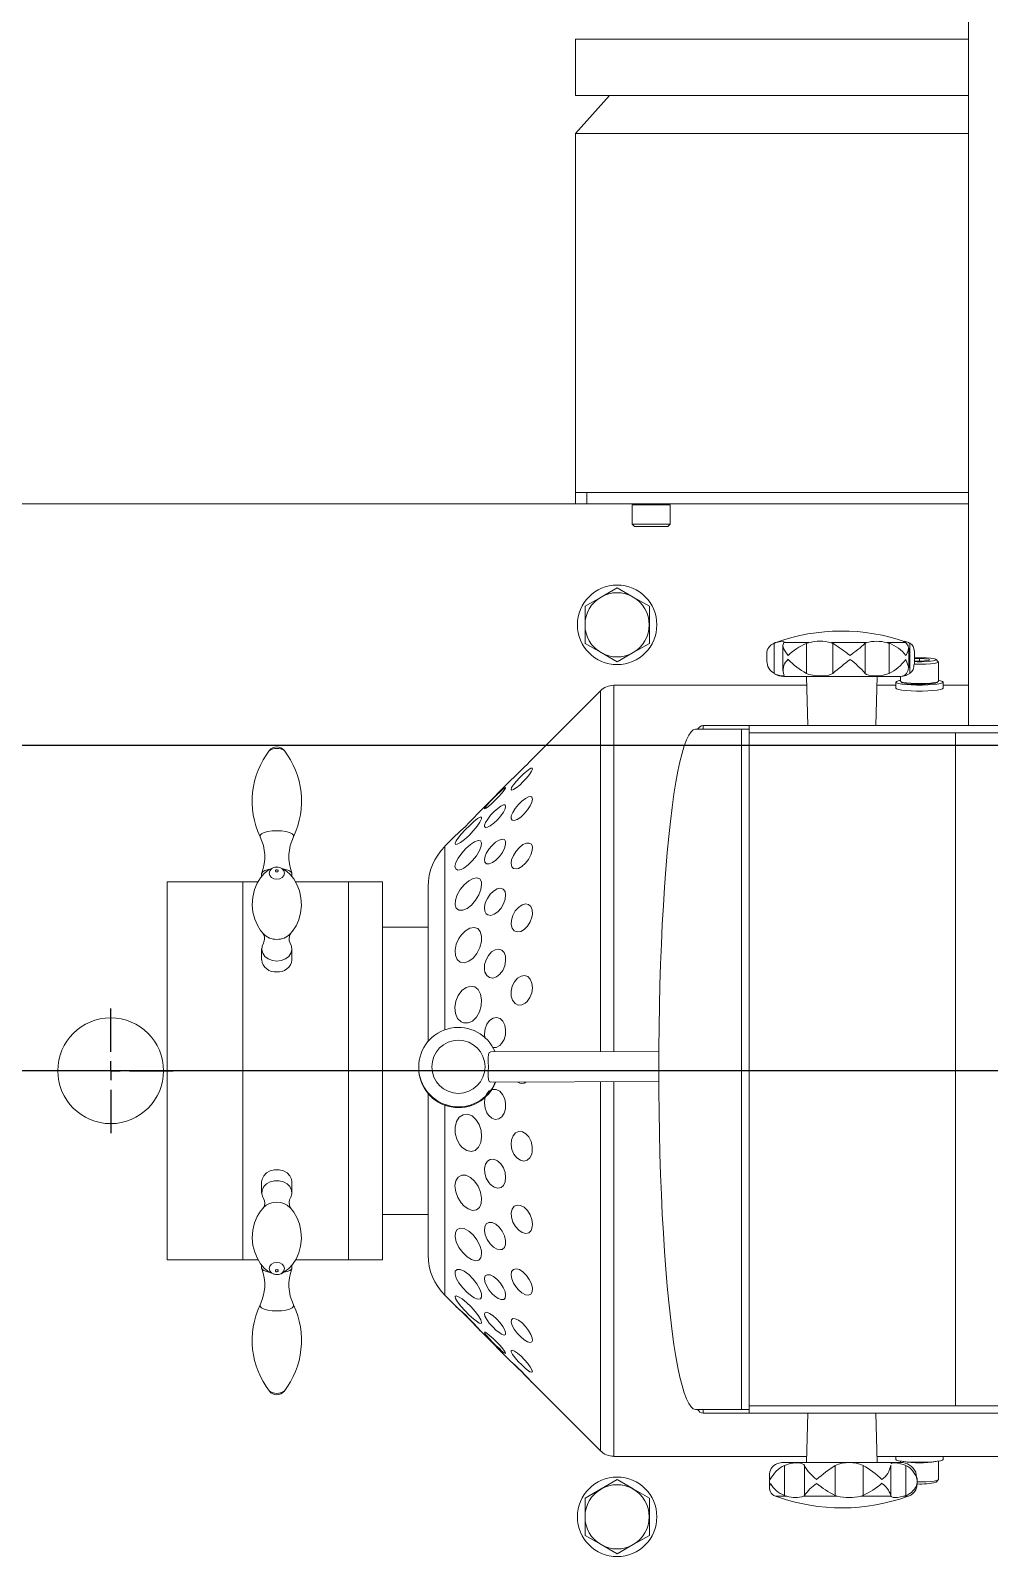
# Model space of a CAD drawing. Header units: millimetres. Extents: x -283029 to -254660, y -24907 to 10674.
# Drawn here: x -278969.02 to -278960.33, y -18300.32 to -18286.49 of the extents above; entities that cross this region are included whole.
import ezdxf

# ---------------------------------------------------------------- set-up
doc = ezdxf.new("R2010")
doc.units = ezdxf.units.MM
doc.header["$LTSCALE"] = 100

# ---------------------------------------------------------------- blocks, each defined once
blk = doc.blocks.new('SW_CENTERMARKSYMBOL_14')
at = {"color": 0, "linetype": 'Continuous'}
for p, q in [((0, 0.5), (0, 1.65)), ((-0.5, 0), (-1.65, 0)), ((0, 0), (-0.25, 0)), ((0, 0), (0, 0.25)), ((0, 0), (0, -0.25)), ((0, 0), (0.25, 0)), ((0.5, 0), (1.65, 0)), ((0, -0.5), (0, -1.65))]:
    blk.add_line(p, q, dxfattribs=at)
blk = doc.blocks.new('SW_CENTERMARKSYMBOL_16')
at = {"color": 0, "linetype": 'Continuous'}
blk.add_line((0, 0.5), (0, 69.461), dxfattribs=at)

msp = doc.modelspace()

# ---------------------------------------------------------------- linework, layer by layer
at = {"color": 1, "linetype": 'Continuous', "lineweight": 0}
for p, q in [((-278960.521, -18292.786), (-278960.521, -18265.388)), ((-278964.082, -18286.566), (-278964.082, -18287.079)), ((-278964.082, -18286.566), (-278960.521, -18286.566)), ((-278964.082, -18287.422), (-278963.774, -18287.079)), ((-278964.082, -18287.079), (-278960.521, -18287.079)), ((-278964.082, -18290.675), (-278964.082, -18287.422)), ((-278964.082, -18287.422), (-278960.521, -18287.422)), ((-278964.082, -18290.675), (-278960.521, -18290.675)), ((-278964.082, -18290.778), (-278964.082, -18290.675)), ((-278960.521, -18290.675), (-278963.98, -18290.675)), ((-278963.98, -18290.675), (-278963.98, -18290.778)), ((-278969.528, -18290.778), (-278964.082, -18290.778)), ((-278963.98, -18290.778), (-278964.082, -18290.778)), ((-278960.521, -18290.778), (-278963.98, -18290.778)), ((-278963.569, -18290.787), (-278963.569, -18290.963)), ((-278963.226, -18290.787), (-278963.569, -18290.787)), ((-278963.226, -18290.963), (-278963.226, -18290.787)), ((-278963.569, -18290.963), (-278963.548, -18290.984)), ((-278963.569, -18290.963), (-278963.226, -18290.963)), ((-278963.247, -18290.984), (-278963.548, -18290.984)), ((-278963.247, -18290.984), (-278963.226, -18290.963)), ((-278963.706, -18291.538), (-278963.851, -18291.622)), ((-278963.56, -18291.622), (-278963.706, -18291.538)), ((-278963.851, -18291.622), (-278963.997, -18291.706)), ((-278963.997, -18291.874), (-278963.997, -18291.706)), ((-278963.414, -18291.706), (-278963.56, -18291.622)), ((-278963.414, -18291.706), (-278963.414, -18291.874)), ((-278963.997, -18292.042), (-278963.997, -18291.874)), ((-278963.414, -18291.874), (-278963.414, -18292.042)), ((-278963.997, -18292.042), (-278963.851, -18292.126)), ((-278963.851, -18292.126), (-278963.706, -18292.21)), ((-278963.56, -18292.126), (-278963.706, -18292.21)), ((-278963.414, -18292.042), (-278963.56, -18292.126)), ((-278962.351, -18292.137), (-278962.351, -18292.203)), ((-278962.283, -18292.042), (-278962.266, -18292.035)), ((-278962.283, -18292.314), (-278962.283, -18292.042)), ((-278962.273, -18292.035), (-278962.266, -18292.035)), ((-278962.205, -18292.062), (-278962.205, -18292.288)), ((-278962.195, -18292.035), (-278962.2, -18292.042)), ((-278962.195, -18292.035), (-278961.97, -18292.035)), ((-278961.991, -18292.042), (-278961.97, -18292.035)), ((-278961.991, -18292.314), (-278961.991, -18292.042)), ((-278961.765, -18292.035), (-278961.751, -18292.042)), ((-278961.765, -18292.035), (-278961.448, -18292.035)), ((-278961.751, -18292.042), (-278961.751, -18292.314)), ((-278961.458, -18292.042), (-278961.448, -18292.035)), ((-278961.458, -18292.314), (-278961.458, -18292.042)), ((-278961.263, -18292.035), (-278961.241, -18292.042)), ((-278961.263, -18292.035), (-278961.092, -18292.035)), ((-278961.241, -18292.042), (-278961.241, -18292.314)), ((-278961.083, -18292.042), (-278961.092, -18292.035)), ((-278961.067, -18292.035), (-278961.054, -18292.042)), ((-278961.064, -18292.263), (-278961.064, -18292.084)), ((-278961.054, -18292.042), (-278961.054, -18292.314)), ((-278961.013, -18292.232), (-278961.013, -18292.11)), ((-278961.013, -18292.181), (-278960.966, -18292.178)), ((-278961.013, -18292.199), (-278960.966, -18292.202)), ((-278960.88, -18292.184), (-278960.966, -18292.178)), ((-278960.966, -18292.202), (-278960.966, -18292.178)), ((-278960.88, -18292.196), (-278960.966, -18292.202)), ((-278960.88, -18292.196), (-278960.88, -18292.184)), ((-278960.796, -18292.208), (-278960.816, -18292.188)), ((-278960.794, -18292.385), (-278960.794, -18292.21)), ((-278961.988, -18292.422), (-278963.737, -18292.422)), ((-278963.737, -18292.422), (-278963.737, -18295.74)), ((-278961.612, -18292.341), (-278962.198, -18292.341)), ((-278961.99, -18292.341), (-278961.978, -18292.786)), ((-278961.612, -18292.341), (-278961.14, -18292.341)), ((-278961.361, -18292.786), (-278961.349, -18292.341)), ((-278961.18, -18292.422), (-278961.351, -18292.422)), ((-278961.18, -18292.394), (-278961.18, -18292.448)), ((-278961.137, -18292.341), (-278961.137, -18292.385)), ((-278960.752, -18292.448), (-278960.752, -18292.394)), ((-278960.521, -18292.422), (-278960.752, -18292.422)), ((-278963.858, -18292.472), (-278964.476, -18293.09)), ((-278963.858, -18295.741), (-278963.858, -18292.472)), ((-278962.995, -18292.82), (-278962.58, -18292.82)), ((-278962.511, -18292.786), (-278962.927, -18292.786)), ((-278962.927, -18292.786), (-278962.927, -18292.82)), ((-278962.511, -18292.82), (-278962.58, -18292.82)), ((-278962.58, -18292.82), (-278962.58, -18298.985)), ((-278962.511, -18292.854), (-278962.511, -18292.786)), ((-278960.521, -18292.786), (-278962.511, -18292.786)), ((-278962.511, -18292.82), (-278962.511, -18298.985)), ((-278960.007, -18292.786), (-278960.521, -18292.786)), ((-278962.511, -18298.951), (-278962.511, -18292.854)), ((-278962.511, -18292.854), (-278960.639, -18292.854)), ((-278959.073, -18292.854), (-278962.511, -18292.854)), ((-278960.639, -18292.854), (-278960.639, -18298.951)), ((-278964.665, -18293.279), (-278964.935, -18293.549)), ((-278965.173, -18293.787), (-278965.267, -18293.881)), ((-278965.267, -18293.881), (-278965.267, -18295.544)), ((-278967.098, -18294.203), (-278967.783, -18294.203)), ((-278967.783, -18297.628), (-278967.783, -18294.203)), ((-278966.959, -18294.203), (-278967.098, -18294.203)), ((-278967.098, -18297.628), (-278967.098, -18294.203)), ((-278966.927, -18294.127), (-278966.927, -18294.155)), ((-278966.653, -18294.155), (-278966.653, -18294.127)), ((-278966.139, -18294.203), (-278966.62, -18294.203)), ((-278965.831, -18294.203), (-278966.139, -18294.203)), ((-278966.139, -18297.628), (-278966.139, -18294.203)), ((-278965.831, -18297.628), (-278965.831, -18294.203)), ((-278965.418, -18295.649), (-278965.418, -18294.245)), ((-278965.418, -18294.614), (-278965.831, -18294.614)), ((-278966.927, -18294.81), (-278966.927, -18294.909)), ((-278966.653, -18294.909), (-278966.653, -18294.81)), ((-278963.328, -18295.739), (-278964.853, -18295.744)), ((-278965.504, -18295.882), (-278965.504, -18295.889)), ((-278964.853, -18296.018), (-278963.328, -18296.013)), ((-278963.858, -18299.358), (-278963.858, -18296.015)), ((-278963.737, -18296.014), (-278963.737, -18299.409)), ((-278965.418, -18297.586), (-278965.418, -18296.122)), ((-278965.267, -18296.226), (-278965.267, -18297.949)), ((-278966.927, -18296.922), (-278966.927, -18297.021)), ((-278966.653, -18297.021), (-278966.653, -18296.922)), ((-278965.831, -18297.217), (-278965.418, -18297.217)), ((-278967.783, -18297.628), (-278967.098, -18297.628)), ((-278967.098, -18297.628), (-278966.959, -18297.628)), ((-278966.927, -18297.676), (-278966.927, -18297.704)), ((-278966.653, -18297.704), (-278966.653, -18297.676)), ((-278966.62, -18297.628), (-278966.139, -18297.628)), ((-278966.139, -18297.628), (-278965.831, -18297.628)), ((-278965.267, -18297.949), (-278965.174, -18298.043)), ((-278964.935, -18298.281), (-278964.666, -18298.551)), ((-278964.476, -18298.741), (-278963.858, -18299.358)), ((-278962.58, -18298.985), (-278962.995, -18298.985)), ((-278962.927, -18298.985), (-278962.927, -18299.019)), ((-278962.927, -18299.019), (-278962.511, -18299.019)), ((-278962.511, -18298.985), (-278962.58, -18298.985)), ((-278960.639, -18298.951), (-278962.511, -18298.951)), ((-278962.511, -18299.019), (-278962.511, -18298.951)), ((-278959.073, -18298.951), (-278962.511, -18298.951)), ((-278959.073, -18299.019), (-278962.511, -18299.019)), ((-278961.978, -18299.019), (-278961.99, -18299.464)), ((-278961.349, -18299.464), (-278961.361, -18299.019)), ((-278963.858, -18299.358), (-278963.858, -18299.358)), ((-278963.737, -18299.409), (-278961.988, -18299.409)), ((-278963.737, -18299.409), (-278963.737, -18299.409)), ((-278962.198, -18299.464), (-278961.14, -18299.464)), ((-278961.35, -18299.409), (-278960.144, -18299.409)), ((-278961.18, -18299.409), (-278961.18, -18299.437)), ((-278961.137, -18299.453), (-278961.137, -18299.464)), ((-278960.953, -18299.409), (-278960.979, -18299.409)), ((-278960.794, -18299.621), (-278960.794, -18299.453)), ((-278960.752, -18299.437), (-278960.752, -18299.409)), ((-278962.326, -18299.572), (-278962.326, -18299.695)), ((-278962.188, -18299.763), (-278962.188, -18299.491)), ((-278962.009, -18299.491), (-278962.009, -18299.763)), ((-278961.731, -18299.763), (-278961.731, -18299.491)), ((-278961.477, -18299.491), (-278961.477, -18299.763)), ((-278961.227, -18299.491), (-278961.226, -18299.49)), ((-278961.226, -18299.764), (-278961.226, -18299.491)), ((-278961.09, -18299.491), (-278961.09, -18299.763)), ((-278961, -18299.554), (-278960.989, -18299.618)), ((-278960.988, -18299.668), (-278960.988, -18299.603)), ((-278963.851, -18299.704), (-278963.997, -18299.789)), ((-278963.706, -18299.62), (-278963.851, -18299.704)), ((-278963.56, -18299.704), (-278963.706, -18299.62)), ((-278963.414, -18299.789), (-278963.56, -18299.704)), ((-278960.816, -18299.643), (-278960.796, -18299.623)), ((-278963.997, -18299.957), (-278963.997, -18299.789)), ((-278963.414, -18299.789), (-278963.414, -18299.957)), ((-278962.285, -18299.763), (-278962.272, -18299.77)), ((-278962.272, -18299.77), (-278962.252, -18299.777)), ((-278962.167, -18299.77), (-278962.272, -18299.77)), ((-278962.167, -18299.77), (-278962.188, -18299.763)), ((-278962.009, -18299.763), (-278962.014, -18299.77)), ((-278961.713, -18299.77), (-278962.014, -18299.77)), ((-278961.713, -18299.77), (-278961.731, -18299.763)), ((-278961.477, -18299.763), (-278961.497, -18299.77)), ((-278961.226, -18299.77), (-278961.497, -18299.77)), ((-278961.226, -18299.765), (-278961.227, -18299.763)), ((-278961.226, -18299.77), (-278961.226, -18299.769)), ((-278961.09, -18299.763), (-278961.11, -18299.77)), ((-278961.066, -18299.77), (-278961.11, -18299.77)), ((-278963.997, -18300.125), (-278963.997, -18299.957)), ((-278963.414, -18299.957), (-278963.414, -18300.125)), ((-278963.997, -18300.125), (-278963.851, -18300.209)), ((-278963.414, -18300.125), (-278963.56, -18300.209)), ((-278963.851, -18300.209), (-278963.706, -18300.293)), ((-278963.56, -18300.209), (-278963.706, -18300.293))]:
    msp.add_line(p, q, dxfattribs=at)
at = {"color": 3}
msp.add_line((-278948.83, -18292.969), (-279159.821, -18292.969), dxfattribs=at)
at = {"color": 1, "linetype": 'Continuous', "lineweight": 0}
for points in [[(-278962.266, -18292.035), (-278962.222, -18292.024), (-278962.197, -18292.023)], [(-278962.2, -18292.042), (-278962.205, -18292.062), (-278962.199, -18292.09), (-278962.181, -18292.12), (-278962.156, -18292.151)], [(-278962.194, -18292.029), (-278962.193, -18292.032), (-278962.195, -18292.035)], [(-278961.092, -18292.035), (-278961.108, -18292.024), (-278961.107, -18292.024)], [(-278961.102, -18292.023), (-278961.076, -18292.032), (-278961.067, -18292.035)], [(-278961.091, -18292.151), (-278961.073, -18292.12), (-278961.065, -18292.09), (-278961.068, -18292.063), (-278961.083, -18292.042)], [(-278961.091, -18292.187), (-278961.065, -18292.255), (-278961.068, -18292.286), (-278961.083, -18292.314)], [(-278961.013, -18292.207), (-278960.987, -18292.208), (-278960.944, -18292.208), (-278960.903, -18292.207), (-278960.867, -18292.204), (-278960.839, -18292.2), (-278960.821, -18292.195), (-278960.815, -18292.19), (-278960.821, -18292.185), (-278960.839, -18292.18), (-278960.867, -18292.176), (-278960.903, -18292.173), (-278960.944, -18292.172), (-278960.987, -18292.172), (-278961.013, -18292.172)], [(-278960.796, -18292.208), (-278960.796, -18292.213), (-278960.809, -18292.219), (-278960.833, -18292.223), (-278960.867, -18292.227), (-278960.908, -18292.23), (-278960.954, -18292.231), (-278961.001, -18292.231), (-278961.013, -18292.23)], [(-278962.2, -18292.314), (-278962.192, -18292.331), (-278962.197, -18292.336), (-278962.221, -18292.335), (-278962.266, -18292.323), (-278962.283, -18292.314)], [(-278961.751, -18292.314), (-278961.788, -18292.331), (-278961.834, -18292.336), (-278961.898, -18292.335), (-278961.969, -18292.323), (-278961.991, -18292.314)], [(-278961.241, -18292.314), (-278961.295, -18292.331), (-278961.347, -18292.336), (-278961.403, -18292.335), (-278961.447, -18292.323), (-278961.458, -18292.314)], [(-278961.18, -18292.394), (-278961.174, -18292.4), (-278961.155, -18292.406), (-278961.126, -18292.411), (-278961.087, -18292.415), (-278961.042, -18292.418), (-278960.992, -18292.42), (-278960.94, -18292.42), (-278960.89, -18292.418), (-278960.844, -18292.415), (-278960.806, -18292.411), (-278960.776, -18292.406), (-278960.758, -18292.4), (-278960.752, -18292.394), (-278960.758, -18292.388), (-278960.776, -18292.382), (-278960.794, -18292.378)], [(-278961.137, -18292.385), (-278961.131, -18292.391), (-278961.112, -18292.396), (-278961.083, -18292.401), (-278961.045, -18292.404), (-278961.001, -18292.406), (-278960.954, -18292.406), (-278960.908, -18292.405), (-278960.867, -18292.402), (-278960.833, -18292.398), (-278960.809, -18292.394), (-278960.796, -18292.388), (-278960.794, -18292.385)], [(-278960.803, -18292.395), (-278960.805, -18292.396), (-278960.817, -18292.402), (-278960.84, -18292.406), (-278960.872, -18292.41), (-278960.911, -18292.412), (-278960.955, -18292.414), (-278960.999, -18292.413), (-278961.041, -18292.411), (-278961.077, -18292.408), (-278961.105, -18292.404), (-278961.122, -18292.399), (-278961.128, -18292.395)], [(-278961.107, -18292.336), (-278961.108, -18292.335), (-278961.092, -18292.323), (-278961.083, -18292.314)], [(-278961.054, -18292.314), (-278961.084, -18292.331), (-278961.103, -18292.336)], [(-278961.18, -18292.448), (-278961.174, -18292.454), (-278961.155, -18292.46), (-278961.126, -18292.465), (-278961.087, -18292.47), (-278961.042, -18292.473), (-278960.992, -18292.474), (-278960.94, -18292.474), (-278960.89, -18292.473), (-278960.844, -18292.47), (-278960.806, -18292.465), (-278960.776, -18292.46), (-278960.758, -18292.454), (-278960.752, -18292.448)], [(-278962.995, -18298.985), (-278963.016, -18298.979), (-278963.036, -18298.961), (-278963.057, -18298.93), (-278963.078, -18298.888), (-278963.098, -18298.834), (-278963.117, -18298.768), (-278963.137, -18298.691), (-278963.155, -18298.604), (-278963.173, -18298.505), (-278963.191, -18298.396), (-278963.207, -18298.277), (-278963.223, -18298.149), (-278963.238, -18298.013), (-278963.252, -18297.867), (-278963.265, -18297.714), (-278963.276, -18297.554), (-278963.287, -18297.387), (-278963.297, -18297.215), (-278963.305, -18297.037), (-278963.312, -18296.855), (-278963.318, -18296.669), (-278963.322, -18296.48), (-278963.326, -18296.289), (-278963.328, -18296.096), (-278963.328, -18295.903), (-278963.328, -18295.709), (-278963.326, -18295.516), (-278963.322, -18295.325), (-278963.318, -18295.136), (-278963.312, -18294.95), (-278963.305, -18294.768), (-278963.297, -18294.59), (-278963.287, -18294.418), (-278963.276, -18294.251), (-278963.265, -18294.091), (-278963.252, -18293.938), (-278963.238, -18293.793), (-278963.223, -18293.656), (-278963.207, -18293.528), (-278963.191, -18293.409), (-278963.173, -18293.3), (-278963.155, -18293.201), (-278963.137, -18293.114), (-278963.117, -18293.037), (-278963.098, -18292.971), (-278963.078, -18292.917), (-278963.057, -18292.875), (-278963.036, -18292.845), (-278963.016, -18292.826), (-278962.995, -18292.82)], [(-278964.538, -18293.211), (-278964.51, -18293.188), (-278964.489, -18293.174), (-278964.476, -18293.172), (-278964.474, -18293.181), (-278964.482, -18293.201), (-278964.5, -18293.229), (-278964.526, -18293.262), (-278964.557, -18293.295), (-278964.589, -18293.326), (-278964.62, -18293.351), (-278964.645, -18293.366), (-278964.661, -18293.371), (-278964.667, -18293.365), (-278964.662, -18293.349), (-278964.646, -18293.324), (-278964.621, -18293.294), (-278964.591, -18293.261), (-278964.558, -18293.228), (-278964.538, -18293.211)], [(-278964.77, -18293.391), (-278964.744, -18293.367), (-278964.725, -18293.352), (-278964.716, -18293.347), (-278964.718, -18293.354), (-278964.729, -18293.372), (-278964.75, -18293.398), (-278964.778, -18293.43), (-278964.81, -18293.463), (-278964.842, -18293.493), (-278964.871, -18293.519), (-278964.894, -18293.535), (-278964.907, -18293.542), (-278964.909, -18293.539), (-278964.9, -18293.525), (-278964.88, -18293.502), (-278964.853, -18293.473), (-278964.822, -18293.441), (-278964.789, -18293.409), (-278964.77, -18293.391)], [(-278964.909, -18293.69), (-278964.899, -18293.666), (-278964.879, -18293.635), (-278964.852, -18293.6), (-278964.82, -18293.567), (-278964.788, -18293.538), (-278964.759, -18293.517), (-278964.735, -18293.506), (-278964.72, -18293.506), (-278964.716, -18293.519), (-278964.721, -18293.541), (-278964.737, -18293.572), (-278964.761, -18293.606), (-278964.791, -18293.641), (-278964.823, -18293.672), (-278964.855, -18293.695), (-278964.882, -18293.709), (-278964.9, -18293.711), (-278964.909, -18293.702), (-278964.909, -18293.69)], [(-278964.479, -18293.436), (-278964.473, -18293.454), (-278964.479, -18293.481), (-278964.494, -18293.514), (-278964.517, -18293.551), (-278964.547, -18293.586), (-278964.579, -18293.616), (-278964.611, -18293.637), (-278964.638, -18293.646), (-278964.657, -18293.644), (-278964.667, -18293.63), (-278964.665, -18293.605), (-278964.652, -18293.574), (-278964.629, -18293.539), (-278964.6, -18293.503), (-278964.568, -18293.472), (-278964.536, -18293.448), (-278964.509, -18293.434), (-278964.488, -18293.431), (-278964.479, -18293.436)], [(-278965.12, -18293.772), (-278965.082, -18293.731), (-278965.042, -18293.691), (-278965.003, -18293.656), (-278964.97, -18293.63), (-278964.947, -18293.617), (-278964.935, -18293.618), (-278964.936, -18293.633), (-278964.95, -18293.662), (-278964.975, -18293.699), (-278965.009, -18293.741), (-278965.048, -18293.783), (-278965.089, -18293.82), (-278965.126, -18293.847), (-278965.154, -18293.862), (-278965.172, -18293.864), (-278965.175, -18293.853), (-278965.164, -18293.83), (-278965.141, -18293.797), (-278965.12, -18293.772)], [(-278964.935, -18293.549), (-278964.935, -18293.549), (-278964.947, -18293.562), (-278964.971, -18293.587), (-278965.004, -18293.622), (-278965.043, -18293.662), (-278965.084, -18293.703), (-278965.121, -18293.739), (-278965.152, -18293.767), (-278965.17, -18293.784), (-278965.173, -18293.787)], [(-278966.941, -18293.794), (-278966.941, -18293.794), (-278966.941, -18293.78), (-278966.929, -18293.767), (-278966.905, -18293.756), (-278966.872, -18293.747), (-278966.833, -18293.741), (-278966.79, -18293.74)], [(-278966.79, -18293.74), (-278966.746, -18293.741), (-278966.707, -18293.747), (-278966.674, -18293.756), (-278966.65, -18293.767), (-278966.638, -18293.78), (-278966.638, -18293.794)], [(-278965.119, -18294.09), (-278965.15, -18294.096), (-278965.169, -18294.086), (-278965.176, -18294.063), (-278965.168, -18294.029), (-278965.146, -18293.988), (-278965.114, -18293.943), (-278965.076, -18293.901), (-278965.035, -18293.865), (-278964.997, -18293.839), (-278964.965, -18293.827), (-278964.944, -18293.83), (-278964.934, -18293.848), (-278964.937, -18293.879), (-278964.953, -18293.92), (-278964.98, -18293.966), (-278965.015, -18294.011), (-278965.055, -18294.05), (-278965.095, -18294.079), (-278965.119, -18294.09)], [(-278964.892, -18293.946), (-278964.869, -18293.908), (-278964.839, -18293.873), (-278964.807, -18293.844), (-278964.775, -18293.824), (-278964.748, -18293.815), (-278964.728, -18293.82), (-278964.717, -18293.836), (-278964.717, -18293.864), (-278964.727, -18293.898), (-278964.746, -18293.937), (-278964.773, -18293.974), (-278964.804, -18294.006), (-278964.836, -18294.029), (-278964.866, -18294.04), (-278964.89, -18294.039), (-278964.905, -18294.025), (-278964.909, -18294.001), (-278964.902, -18293.969), (-278964.892, -18293.946)], [(-278964.619, -18294.086), (-278964.644, -18294.082), (-278964.661, -18294.066), (-278964.667, -18294.038), (-278964.662, -18294.003), (-278964.646, -18293.964), (-278964.622, -18293.926), (-278964.592, -18293.892), (-278964.559, -18293.866), (-278964.528, -18293.852), (-278964.502, -18293.851), (-278964.483, -18293.863), (-278964.474, -18293.887), (-278964.476, -18293.92), (-278964.487, -18293.959), (-278964.508, -18293.999), (-278964.536, -18294.035), (-278964.568, -18294.064), (-278964.6, -18294.082), (-278964.619, -18294.086)], [(-278966.799, -18294.069), (-278966.8, -18294.069), (-278966.809, -18294.071), (-278966.833, -18294.079), (-278966.868, -18294.098), (-278966.903, -18294.128), (-278966.937, -18294.167), (-278966.967, -18294.216), (-278966.991, -18294.272), (-278967.007, -18294.341), (-278967.012, -18294.41), (-278967.006, -18294.478), (-278966.99, -18294.541), (-278966.966, -18294.597), (-278966.936, -18294.645), (-278966.911, -18294.675)], [(-278966.799, -18294.069), (-278966.816, -18294.073), (-278966.838, -18294.085), (-278966.853, -18294.103), (-278966.858, -18294.124), (-278966.853, -18294.145), (-278966.838, -18294.163), (-278966.816, -18294.175), (-278966.79, -18294.179)], [(-278966.669, -18294.674), (-278966.646, -18294.649), (-278966.615, -18294.601), (-278966.591, -18294.546), (-278966.574, -18294.485), (-278966.567, -18294.416), (-278966.571, -18294.348), (-278966.585, -18294.284), (-278966.607, -18294.226), (-278966.636, -18294.176), (-278966.669, -18294.135), (-278966.703, -18294.105), (-278966.735, -18294.084), (-278966.762, -18294.073), (-278966.778, -18294.069), (-278966.785, -18294.069), (-278966.79, -18294.069), (-278966.795, -18294.069), (-278966.799, -18294.069)], [(-278966.78, -18294.069), (-278966.79, -18294.069), (-278966.799, -18294.069)], [(-278966.79, -18294.179), (-278966.763, -18294.175), (-278966.741, -18294.163), (-278966.727, -18294.145), (-278966.721, -18294.124), (-278966.727, -18294.103), (-278966.741, -18294.085), (-278966.763, -18294.073), (-278966.78, -18294.069)], [(-278966.927, -18294.127), (-278966.926, -18294.124), (-278966.917, -18294.111), (-278966.897, -18294.1), (-278966.867, -18294.092), (-278966.855, -18294.089)], [(-278966.79, -18294.113), (-278966.785, -18294.113), (-278966.781, -18294.111), (-278966.778, -18294.107), (-278966.777, -18294.104), (-278966.778, -18294.1), (-278966.781, -18294.097), (-278966.785, -18294.095), (-278966.79, -18294.094), (-278966.794, -18294.095), (-278966.798, -18294.097), (-278966.801, -18294.1), (-278966.802, -18294.104), (-278966.801, -18294.107), (-278966.798, -18294.111), (-278966.794, -18294.113), (-278966.79, -18294.113)], [(-278966.724, -18294.089), (-278966.712, -18294.092), (-278966.682, -18294.1), (-278966.662, -18294.111), (-278966.653, -18294.124), (-278966.653, -18294.127)], [(-278964.934, -18294.226), (-278964.94, -18294.271), (-278964.959, -18294.321), (-278964.988, -18294.37), (-278965.025, -18294.413), (-278965.065, -18294.444), (-278965.105, -18294.46), (-278965.139, -18294.46), (-278965.163, -18294.443), (-278965.175, -18294.411), (-278965.172, -18294.37), (-278965.156, -18294.322), (-278965.127, -18294.273), (-278965.091, -18294.229), (-278965.05, -18294.194), (-278965.011, -18294.173), (-278964.976, -18294.167), (-278964.951, -18294.177), (-278964.936, -18294.203), (-278964.934, -18294.226)], [(-278964.892, -18294.493), (-278964.906, -18294.468), (-278964.909, -18294.434), (-278964.901, -18294.394), (-278964.882, -18294.353), (-278964.856, -18294.316), (-278964.825, -18294.286), (-278964.792, -18294.267), (-278964.762, -18294.261), (-278964.738, -18294.268), (-278964.722, -18294.289), (-278964.716, -18294.32), (-278964.72, -18294.359), (-278964.735, -18294.401), (-278964.758, -18294.441), (-278964.787, -18294.474), (-278964.819, -18294.497), (-278964.851, -18294.507), (-278964.878, -18294.503), (-278964.892, -18294.493)], [(-278964.479, -18294.523), (-278964.494, -18294.566), (-278964.518, -18294.604), (-278964.548, -18294.635), (-278964.58, -18294.653), (-278964.612, -18294.657), (-278964.639, -18294.647), (-278964.658, -18294.624), (-278964.667, -18294.59), (-278964.664, -18294.549), (-278964.651, -18294.507), (-278964.629, -18294.467), (-278964.599, -18294.434), (-278964.567, -18294.411), (-278964.535, -18294.402), (-278964.508, -18294.407), (-278964.487, -18294.426), (-278964.475, -18294.457), (-278964.474, -18294.496), (-278964.479, -18294.523)], [(-278965.119, -18294.687), (-278965.081, -18294.648), (-278965.04, -18294.624), (-278965.002, -18294.617), (-278964.969, -18294.627), (-278964.946, -18294.654), (-278964.935, -18294.695), (-278964.936, -18294.745), (-278964.95, -18294.799), (-278964.976, -18294.851), (-278965.01, -18294.894), (-278965.05, -18294.923), (-278965.09, -18294.936), (-278965.127, -18294.93), (-278965.155, -18294.907), (-278965.172, -18294.869), (-278965.175, -18294.821), (-278965.164, -18294.768), (-278965.14, -18294.716), (-278965.119, -18294.687)], [(-278966.911, -18294.759), (-278966.923, -18294.785), (-278966.926, -18294.818), (-278966.917, -18294.85), (-278966.897, -18294.879), (-278966.867, -18294.901), (-278966.83, -18294.916), (-278966.79, -18294.921)], [(-278966.911, -18294.675), (-278966.912, -18294.675), (-278966.908, -18294.683), (-278966.902, -18294.7), (-278966.901, -18294.726), (-278966.906, -18294.748), (-278966.911, -18294.759), (-278966.911, -18294.759)], [(-278966.79, -18294.921), (-278966.749, -18294.916), (-278966.712, -18294.901), (-278966.682, -18294.879), (-278966.662, -18294.85), (-278966.653, -18294.818), (-278966.656, -18294.785), (-278966.668, -18294.758)], [(-278964.909, -18294.996), (-278964.907, -18294.953), (-278964.894, -18294.909), (-278964.872, -18294.869), (-278964.844, -18294.838), (-278964.811, -18294.818), (-278964.779, -18294.812), (-278964.751, -18294.821), (-278964.73, -18294.843), (-278964.718, -18294.877), (-278964.716, -18294.919), (-278964.725, -18294.963), (-278964.743, -18295.005), (-278964.769, -18295.04), (-278964.8, -18295.065), (-278964.832, -18295.075), (-278964.863, -18295.07), (-278964.888, -18295.051), (-278964.904, -18295.02), (-278964.909, -18294.996)], [(-278964.538, -18295.303), (-278964.57, -18295.318), (-278964.602, -18295.319), (-278964.631, -18295.304), (-278964.653, -18295.276), (-278964.665, -18295.238), (-278964.666, -18295.194), (-278964.656, -18295.149), (-278964.636, -18295.108), (-278964.609, -18295.076), (-278964.577, -18295.057), (-278964.545, -18295.052), (-278964.516, -18295.061), (-278964.493, -18295.085), (-278964.478, -18295.12), (-278964.474, -18295.163), (-278964.48, -18295.208), (-278964.496, -18295.251), (-278964.52, -18295.286), (-278964.538, -18295.303)], [(-278965.12, -18295.47), (-278965.151, -18295.44), (-278965.17, -18295.395), (-278965.176, -18295.341), (-278965.167, -18295.285), (-278965.145, -18295.232), (-278965.113, -18295.189), (-278965.074, -18295.16), (-278965.033, -18295.148), (-278964.995, -18295.155), (-278964.964, -18295.18), (-278964.943, -18295.22), (-278964.934, -18295.271), (-278964.938, -18295.327), (-278964.954, -18295.382), (-278964.981, -18295.43), (-278965.017, -18295.464), (-278965.057, -18295.482), (-278965.097, -18295.481), (-278965.12, -18295.47)], [(-278964.905, -18295.621), (-278964.909, -18295.58), (-278964.903, -18295.534), (-278964.886, -18295.493), (-278964.861, -18295.46), (-278964.83, -18295.439), (-278964.798, -18295.433), (-278964.767, -18295.442), (-278964.742, -18295.466), (-278964.724, -18295.501), (-278964.716, -18295.544), (-278964.719, -18295.589), (-278964.731, -18295.633), (-278964.753, -18295.669), (-278964.77, -18295.687), (-278964.77, -18295.687)], [(-278964.77, -18295.687), (-278964.801, -18295.703), (-278964.83, -18295.704)], [(-278964.853, -18296.017), (-278964.865, -18296.013), (-278964.873, -18295.995), (-278964.875, -18295.966), (-278964.874, -18295.924), (-278964.873, -18295.88), (-278964.874, -18295.837), (-278964.875, -18295.799), (-278964.873, -18295.768), (-278964.865, -18295.748), (-278964.853, -18295.745)], [(-278964.886, -18296.297), (-278964.903, -18296.255), (-278964.909, -18296.21), (-278964.904, -18296.165), (-278964.889, -18296.126), (-278964.864, -18296.098), (-278964.834, -18296.084), (-278964.801, -18296.084), (-278964.77, -18296.1), (-278964.744, -18296.129), (-278964.725, -18296.168), (-278964.716, -18296.213), (-278964.718, -18296.259), (-278964.729, -18296.3), (-278964.75, -18296.331), (-278964.778, -18296.35), (-278964.81, -18296.355), (-278964.842, -18296.343), (-278964.871, -18296.318), (-278964.886, -18296.297)], [(-278965.131, -18296.585), (-278965.158, -18296.536), (-278965.173, -18296.481), (-278965.175, -18296.425), (-278965.162, -18296.375), (-278965.136, -18296.336), (-278965.101, -18296.313), (-278965.061, -18296.309), (-278965.021, -18296.324), (-278964.985, -18296.357), (-278964.957, -18296.403), (-278964.939, -18296.457), (-278964.934, -18296.514), (-278964.941, -18296.566), (-278964.961, -18296.608), (-278964.991, -18296.636), (-278965.029, -18296.646), (-278965.069, -18296.637), (-278965.109, -18296.61), (-278965.131, -18296.585)], [(-278964.48, -18296.67), (-278964.496, -18296.704), (-278964.521, -18296.726), (-278964.551, -18296.734), (-278964.583, -18296.726), (-278964.615, -18296.704), (-278964.641, -18296.671), (-278964.659, -18296.629), (-278964.667, -18296.584), (-278964.664, -18296.541), (-278964.649, -18296.504), (-278964.626, -18296.477), (-278964.596, -18296.465), (-278964.564, -18296.467), (-278964.533, -18296.485), (-278964.505, -18296.515), (-278964.485, -18296.555), (-278964.475, -18296.6), (-278964.475, -18296.645), (-278964.48, -18296.67)], [(-278966.653, -18296.922), (-278966.656, -18296.897), (-278966.671, -18296.866), (-278966.696, -18296.841), (-278966.73, -18296.822), (-278966.769, -18296.812), (-278966.81, -18296.812), (-278966.849, -18296.822), (-278966.883, -18296.841), (-278966.908, -18296.866), (-278966.923, -18296.897), (-278966.927, -18296.922)], [(-278964.87, -18296.927), (-278964.893, -18296.888), (-278964.906, -18296.844), (-278964.909, -18296.8), (-278964.9, -18296.762), (-278964.882, -18296.733), (-278964.855, -18296.718), (-278964.824, -18296.716), (-278964.791, -18296.73), (-278964.761, -18296.757), (-278964.737, -18296.794), (-278964.721, -18296.838), (-278964.716, -18296.882), (-278964.72, -18296.922), (-278964.735, -18296.954), (-278964.758, -18296.974), (-278964.788, -18296.979), (-278964.82, -18296.97), (-278964.852, -18296.947), (-278964.87, -18296.927)], [(-278966.668, -18297.072), (-278966.662, -18297.061), (-278966.653, -18297.029), (-278966.656, -18296.996), (-278966.671, -18296.965), (-278966.696, -18296.94), (-278966.73, -18296.921), (-278966.769, -18296.911), (-278966.81, -18296.911), (-278966.849, -18296.921), (-278966.883, -18296.94), (-278966.908, -18296.965), (-278966.923, -18296.996), (-278966.926, -18297.029), (-278966.917, -18297.061), (-278966.911, -18297.072)], [(-278965.119, -18297.112), (-278965.15, -18297.064), (-278965.169, -18297.011), (-278965.176, -18296.959), (-278965.168, -18296.913), (-278965.146, -18296.88), (-278965.114, -18296.862), (-278965.076, -18296.862), (-278965.035, -18296.881), (-278964.997, -18296.915), (-278964.965, -18296.962), (-278964.944, -18297.015), (-278964.934, -18297.069), (-278964.937, -18297.117), (-278964.953, -18297.154), (-278964.98, -18297.176), (-278965.015, -18297.18), (-278965.055, -18297.167), (-278965.095, -18297.138), (-278965.119, -18297.112)], [(-278966.668, -18297.156), (-278966.667, -18297.156), (-278966.671, -18297.149), (-278966.676, -18297.133), (-278966.678, -18297.107), (-278966.674, -18297.084), (-278966.668, -18297.073), (-278966.668, -18297.072)], [(-278966.911, -18297.156), (-278966.937, -18297.187), (-278966.967, -18297.236), (-278966.991, -18297.292), (-278967.007, -18297.36), (-278967.012, -18297.43), (-278967.006, -18297.497), (-278966.99, -18297.56), (-278966.966, -18297.617), (-278966.936, -18297.665), (-278966.903, -18297.703), (-278966.87, -18297.731), (-278966.838, -18297.75), (-278966.811, -18297.759), (-278966.8, -18297.762), (-278966.795, -18297.762)], [(-278966.79, -18297.762), (-278966.785, -18297.762), (-278966.78, -18297.762), (-278966.771, -18297.76), (-278966.75, -18297.754), (-278966.716, -18297.735), (-278966.68, -18297.707), (-278966.646, -18297.669), (-278966.615, -18297.621), (-278966.591, -18297.566), (-278966.574, -18297.505), (-278966.567, -18297.435), (-278966.571, -18297.367), (-278966.585, -18297.303), (-278966.607, -18297.245), (-278966.636, -18297.195), (-278966.668, -18297.155)], [(-278964.475, -18297.33), (-278964.486, -18297.362), (-278964.507, -18297.382), (-278964.534, -18297.388), (-278964.566, -18297.38), (-278964.598, -18297.359), (-278964.628, -18297.326), (-278964.65, -18297.286), (-278964.664, -18297.243), (-278964.667, -18297.202), (-278964.658, -18297.168), (-278964.64, -18297.143), (-278964.613, -18297.132), (-278964.582, -18297.135), (-278964.549, -18297.152), (-278964.519, -18297.182), (-278964.495, -18297.22), (-278964.479, -18297.263), (-278964.473, -18297.306), (-278964.475, -18297.33)], [(-278964.934, -18297.575), (-278964.94, -18297.61), (-278964.959, -18297.632), (-278964.988, -18297.637), (-278965.025, -18297.626), (-278965.065, -18297.6), (-278965.105, -18297.561), (-278965.139, -18297.515), (-278965.163, -18297.466), (-278965.175, -18297.419), (-278965.172, -18297.38), (-278965.156, -18297.352), (-278965.127, -18297.34), (-278965.091, -18297.345), (-278965.05, -18297.367), (-278965.011, -18297.402), (-278964.976, -18297.448), (-278964.951, -18297.498), (-278964.936, -18297.547), (-278964.934, -18297.575)], [(-278964.763, -18297.536), (-278964.793, -18297.531), (-278964.825, -18297.512), (-278964.857, -18297.482), (-278964.883, -18297.444), (-278964.901, -18297.403), (-278964.909, -18297.363), (-278964.906, -18297.328), (-278964.892, -18297.303), (-278964.868, -18297.29), (-278964.839, -18297.291), (-278964.806, -18297.306), (-278964.775, -18297.333), (-278964.748, -18297.369), (-278964.728, -18297.41), (-278964.717, -18297.452), (-278964.717, -18297.488), (-278964.727, -18297.517), (-278964.747, -18297.533), (-278964.763, -18297.536)], [(-278966.78, -18297.762), (-278966.763, -18297.758), (-278966.741, -18297.746), (-278966.727, -18297.728), (-278966.721, -18297.707), (-278966.727, -18297.686), (-278966.741, -18297.668), (-278966.763, -18297.656), (-278966.79, -18297.652), (-278966.816, -18297.656), (-278966.838, -18297.668), (-278966.853, -18297.686), (-278966.858, -18297.707), (-278966.853, -18297.728), (-278966.838, -18297.746), (-278966.816, -18297.758), (-278966.8, -18297.762)], [(-278966.852, -18297.742), (-278966.883, -18297.735), (-278966.908, -18297.725), (-278966.923, -18297.713), (-278966.927, -18297.704)], [(-278966.79, -18297.737), (-278966.785, -18297.736), (-278966.781, -18297.734), (-278966.778, -18297.731), (-278966.777, -18297.727), (-278966.778, -18297.723), (-278966.781, -18297.72), (-278966.785, -18297.718), (-278966.79, -18297.717), (-278966.794, -18297.718), (-278966.798, -18297.72), (-278966.801, -18297.723), (-278966.802, -18297.727), (-278966.801, -18297.731), (-278966.798, -18297.734), (-278966.794, -18297.736), (-278966.79, -18297.737)], [(-278966.8, -18297.762), (-278966.79, -18297.762), (-278966.78, -18297.762)], [(-278966.653, -18297.704), (-278966.656, -18297.713), (-278966.671, -18297.725), (-278966.696, -18297.735), (-278966.724, -18297.741)], [(-278965.024, -18297.957), (-278965.065, -18297.923), (-278965.104, -18297.882), (-278965.139, -18297.838), (-278965.163, -18297.795), (-278965.175, -18297.757), (-278965.173, -18297.73), (-278965.156, -18297.716), (-278965.128, -18297.717), (-278965.091, -18297.732), (-278965.051, -18297.762), (-278965.011, -18297.802), (-278964.977, -18297.847), (-278964.951, -18297.893), (-278964.936, -18297.934), (-278964.934, -18297.965), (-278964.945, -18297.983), (-278964.968, -18297.985), (-278965, -18297.972), (-278965.024, -18297.957)], [(-278964.838, -18297.935), (-278964.868, -18297.9), (-278964.891, -18297.862), (-278964.906, -18297.826), (-278964.909, -18297.795), (-278964.901, -18297.773), (-278964.883, -18297.763), (-278964.857, -18297.765), (-278964.826, -18297.78), (-278964.794, -18297.806), (-278964.763, -18297.84), (-278964.739, -18297.878), (-278964.722, -18297.916), (-278964.716, -18297.949), (-278964.72, -18297.974), (-278964.734, -18297.988), (-278964.756, -18297.989), (-278964.785, -18297.977), (-278964.818, -18297.954), (-278964.838, -18297.935)], [(-278964.619, -18297.878), (-278964.644, -18297.839), (-278964.661, -18297.8), (-278964.667, -18297.764), (-278964.662, -18297.735), (-278964.646, -18297.716), (-278964.622, -18297.71), (-278964.592, -18297.717), (-278964.559, -18297.738), (-278964.528, -18297.769), (-278964.502, -18297.806), (-278964.483, -18297.847), (-278964.474, -18297.885), (-278964.476, -18297.917), (-278964.487, -18297.938), (-278964.508, -18297.948), (-278964.536, -18297.944), (-278964.568, -18297.927), (-278964.6, -18297.899), (-278964.619, -18297.878)], [(-278965.006, -18298.164), (-278965.046, -18298.129), (-278965.086, -18298.088), (-278965.123, -18298.047), (-278965.153, -18298.01), (-278965.171, -18297.98), (-278965.175, -18297.961), (-278965.166, -18297.955), (-278965.143, -18297.962), (-278965.109, -18297.982), (-278965.07, -18298.014), (-278965.03, -18298.054), (-278964.992, -18298.096), (-278964.962, -18298.137), (-278964.942, -18298.172), (-278964.934, -18298.195), (-278964.939, -18298.205), (-278964.956, -18298.201), (-278964.984, -18298.182), (-278965.006, -18298.164)], [(-278966.638, -18298.037), (-278966.638, -18298.037), (-278966.638, -18298.051), (-278966.65, -18298.064), (-278966.674, -18298.075), (-278966.707, -18298.084), (-278966.746, -18298.089), (-278966.79, -18298.091), (-278966.833, -18298.089), (-278966.872, -18298.084), (-278966.905, -18298.075), (-278966.929, -18298.064), (-278966.941, -18298.051), (-278966.941, -18298.037), (-278966.941, -18298.037)], [(-278965.174, -18298.043), (-278965.176, -18298.041), (-278965.17, -18298.045), (-278965.152, -18298.062), (-278965.121, -18298.09), (-278965.084, -18298.125), (-278965.043, -18298.166), (-278965.004, -18298.206), (-278964.971, -18298.241), (-278964.947, -18298.268), (-278964.935, -18298.282), (-278964.935, -18298.281)], [(-278964.77, -18298.291), (-278964.801, -18298.267), (-278964.833, -18298.236), (-278964.864, -18298.202), (-278964.888, -18298.168), (-278964.904, -18298.139), (-278964.909, -18298.117), (-278964.903, -18298.104), (-278964.886, -18298.103), (-278964.861, -18298.113), (-278964.831, -18298.134), (-278964.798, -18298.163), (-278964.767, -18298.198), (-278964.742, -18298.233), (-278964.724, -18298.265), (-278964.716, -18298.29), (-278964.718, -18298.306), (-278964.731, -18298.31), (-278964.753, -18298.302), (-278964.77, -18298.291)], [(-278964.479, -18298.37), (-278964.494, -18298.377), (-278964.518, -18298.371), (-278964.548, -18298.353), (-278964.58, -18298.326), (-278964.612, -18298.293), (-278964.639, -18298.257), (-278964.658, -18298.222), (-278964.667, -18298.193), (-278964.664, -18298.171), (-278964.651, -18298.16), (-278964.629, -18298.162), (-278964.599, -18298.175), (-278964.567, -18298.199), (-278964.535, -18298.231), (-278964.508, -18298.267), (-278964.487, -18298.304), (-278964.475, -18298.336), (-278964.474, -18298.36), (-278964.479, -18298.37)], [(-278964.936, -18298.281), (-278964.949, -18298.267), (-278964.963, -18298.252)], [(-278964.77, -18298.436), (-278964.801, -18298.407), (-278964.834, -18298.374), (-278964.864, -18298.342), (-278964.889, -18298.315), (-278964.904, -18298.295), (-278964.909, -18298.284), (-278964.903, -18298.283), (-278964.886, -18298.293), (-278964.861, -18298.313), (-278964.83, -18298.34), (-278964.798, -18298.372), (-278964.767, -18298.405), (-278964.742, -18298.436), (-278964.724, -18298.459), (-278964.716, -18298.474), (-278964.719, -18298.478), (-278964.731, -18298.47), (-278964.753, -18298.452), (-278964.77, -18298.436)], [(-278964.538, -18298.61), (-278964.57, -18298.581), (-278964.602, -18298.548), (-278964.631, -18298.515), (-278964.653, -18298.486), (-278964.665, -18298.463), (-278964.666, -18298.45), (-278964.656, -18298.447), (-278964.636, -18298.455), (-278964.609, -18298.474), (-278964.577, -18298.501), (-278964.545, -18298.533), (-278964.516, -18298.567), (-278964.493, -18298.599), (-278964.478, -18298.625), (-278964.474, -18298.642), (-278964.48, -18298.647), (-278964.496, -18298.642), (-278964.52, -18298.625), (-278964.538, -18298.61)], [(-278964.513, -18298.703), (-278964.541, -18298.674), (-278964.573, -18298.641), (-278964.605, -18298.61), (-278964.633, -18298.582), (-278964.654, -18298.562), (-278964.666, -18298.551), (-278964.666, -18298.551), (-278964.655, -18298.561), (-278964.634, -18298.58), (-278964.606, -18298.607), (-278964.574, -18298.638), (-278964.542, -18298.671), (-278964.513, -18298.7), (-278964.491, -18298.724), (-278964.477, -18298.739), (-278964.474, -18298.743), (-278964.476, -18298.741)], [(-278964.481, -18298.736), (-278964.498, -18298.719), (-278964.513, -18298.703)], [(-278962.252, -18299.475), (-278962.271, -18299.482), (-278962.285, -18299.491)], [(-278962.188, -18299.491), (-278962.138, -18299.474), (-278962.09, -18299.469), (-278962.045, -18299.47), (-278962.014, -18299.482), (-278962.009, -18299.491)], [(-278961.223, -18299.478), (-278961.222, -18299.474), (-278961.204, -18299.469), (-278961.166, -18299.47), (-278961.11, -18299.482), (-278961.09, -18299.491)], [(-278960.752, -18299.437), (-278960.758, -18299.443), (-278960.776, -18299.449), (-278960.806, -18299.454), (-278960.844, -18299.458), (-278960.89, -18299.461), (-278960.94, -18299.463), (-278960.992, -18299.463), (-278961.042, -18299.461), (-278961.087, -18299.458), (-278961.126, -18299.454), (-278961.155, -18299.449), (-278961.174, -18299.443), (-278961.18, -18299.437)], [(-278960.999, -18299.711), (-278960.989, -18299.685), (-278960.989, -18299.654)], [(-278960.988, -18299.641), (-278960.954, -18299.641), (-278960.908, -18299.64), (-278960.867, -18299.638), (-278960.833, -18299.634), (-278960.809, -18299.629), (-278960.796, -18299.623), (-278960.794, -18299.621)], [(-278961.11, -18299.77), (-278961.165, -18299.781), (-278961.205, -18299.782), (-278961.224, -18299.773), (-278961.226, -18299.77)]]:
    msp.add_lwpolyline(points, dxfattribs=at)
for centre, radius in [((-278963.706, -18291.874), 0.36), ((-278968.295, -18295.915), 0.479), ((-278965.144, -18295.879), 0.241), ((-278963.706, -18299.957), 0.36)]:
    msp.add_circle(centre, radius, dxfattribs=at)
for centre, radius, start, end in [((-278963.56, -18290.787), 0.00856, 90, 180), ((-278963.235, -18290.787), 0.00856, 0, 90), ((-278963.706, -18291.874), 0.291, 60, 120), ((-278963.706, -18291.874), 0.291, 120, 180), ((-278963.706, -18291.874), 0.291, 0, 60), ((-278963.706, -18291.874), 0.291, 180, 240), ((-278963.706, -18291.874), 0.291, 300, 0), ((-278961.671, -18293.684), 1.754, 70.5648, 109.9274), ((-278963.706, -18291.874), 0.291, 240, 300), ((-278962.25, -18292.136), 0.0999, 109.4252, 180.5023), ((-278962.231, -18292.151), 0.123, 109.8064, 152.3088), ((-278961.811, -18292.49), 0.483, 111.9402, 135.5006), ((-278961.868, -18292.406), 0.384, 74.5551, 105.4449), ((-278963.508, -18294.709), 3.194, 53.2146, 56.6346), ((-278962.714, -18290.604), 1.909, 305.8641, 311.1465), ((-278961.355, -18292.371), 0.348, 74.657, 105.343), ((-278961.359, -18292.362), 0.342, 38.142, 69.7777), ((-278961.086, -18292.106), 0.0719, 356.6252, 63.7131), ((-278962.226, -18292.204), 0.123, 179.3481, 242.7459), ((-278962.073, -18292.286), 0.129, 129.5029, 192.2726), ((-278961.727, -18291.803), 0.575, 221.8906, 242.6724), ((-278922.248, -18340.705), 62.468, 129.04152, 129.22601), ((-278962.244, -18293.029), 1.063, 42.2742, 52.3795), ((-278961.418, -18291.952), 0.403, 295.982, 324.2892), ((-278961.093, -18292.247), 0.0774, 300.7478, 11.1392), ((-278963.737, -18292.593), 0.171, 90, 135), ((-278962.2, -18292.187), 0.154, 239.0588, 270), ((-278961.138, -18292.443), 0.0647, 89.4727, 130.693), ((-278961.139, -18292.187), 0.154, 270, 289.2261), ((-278962.914, -18292.858), 0.0728, 99.9228, 149.0421), ((-278966.26, -18293.473), 0.753, 142.1808, 205.2838), ((-278966.79, -18293.063), 0.0839, 37.8502, 142.1498), ((-278966.802, -18293.086), 0.0917, 81.9002, 125.6404), ((-278966.777, -18293.086), 0.092, 54.5076, 98.0478), ((-278967.317, -18293.471), 0.751, 334.5567, 37.7888), ((-278969.671, -18288.084), 7.215, 313.9337, 316.0619), ((-278967.308, -18293.975), 0.409, 339.0457, 26.1932), ((-278966.266, -18293.976), 0.414, 154.0182, 200.6013), ((-278964.904, -18294.245), 0.514, 135, 180), ((-278966.79, -18294.152), 0.0839, 83.1316, 96.8684), ((-278966.794, -18294.559), 0.165, 224.6449, 271.6199), ((-278966.785, -18294.559), 0.165, 268.377, 315.4158), ((-278966.598, -18294.717), 0.081, 148.5719, 210.2729), ((-278966.803, -18294.896), 0.124, 185.8152, 276.2379), ((-278966.776, -18294.896), 0.124, 263.7621, 354.1848), ((-278965.144, -18295.882), 0.36, 22.5269, 337.7887), ((-278965.144, -18295.889), 0.36, 180.002, 338.9668), ((-278964.569, -18295.971), 0.0588, 231.3928, 308.9712), ((-278966.982, -18297.114), 0.0825, 329.3188, 29.8885), ((-278966.79, -18297.28), 0.174, 45.5661, 134.6043), ((-278964.904, -18297.586), 0.514, 180, 225), ((-278967.31, -18297.855), 0.411, 333.8527, 20.762), ((-278966.79, -18297.678), 0.0839, 263.1316, 270), ((-278966.79, -18297.678), 0.0839, 270, 276.8684), ((-278966.274, -18297.855), 0.406, 158.9361, 206.3685), ((-278966.262, -18298.359), 0.751, 154.5912, 217.7674), ((-278967.319, -18298.358), 0.753, 322.1751, 25.2842), ((-278967.745, -18300.85), 3.806, 43.0461, 47.3556), ((-278966.79, -18298.768), 0.0839, 217.8502, 270), ((-278966.79, -18298.711), 0.127, 238.4581, 301.6117), ((-278966.79, -18298.768), 0.0839, 270, 322.1498), ((-278962.914, -18298.947), 0.0728, 210.9579, 260.0772), ((-278963.737, -18299.237), 0.171, 225, 270), ((-278962.2, -18299.618), 0.154, 90, 109.9229), ((-278961.604, -18299.774), 0.309, 65.8353, 114.1647), ((-278961.139, -18299.618), 0.154, 25.0621, 90), ((-278960.966, -18298.525), 0.942, 260.8666, 279.1334), ((-278962.222, -18299.575), 0.104, 127.0242, 204.9086), ((-278962.071, -18299.738), 0.274, 115.446, 153.9634), ((-278961.672, -18299.309), 0.383, 208.4563, 233.8739), ((-278960.849, -18300.829), 1.602, 123.3945, 130.9189), ((-278961.914, -18300.254), 0.879, 46.3378, 60.2071), ((-278961.418, -18299.459), 0.194, 304.8097, 350.3548), ((-278961.173, -18299.661), 0.189, 13.143, 63.9608), ((-278963.706, -18299.957), 0.291, 120, 180), ((-278963.706, -18299.957), 0.291, 60, 120), ((-278963.706, -18299.957), 0.291, 0, 60), ((-278962.245, -18299.693), 0.0814, 151.663, 240.643), ((-278962.114, -18299.547), 0.229, 207.9211, 251.0756), ((-278961.632, -18300.035), 0.465, 124.9625, 144.287), ((-278961.22, -18298.8), 1.091, 231.5505, 242.0793), ((-278961.768, -18299.124), 0.702, 294.4942, 311.0601), ((-278961.419, -18299.82), 0.2, 16.5184, 56.1792), ((-278961.139, -18299.617), 0.155, 288.5092, 346.0492), ((-278961.108, -18299.654), 0.123, 289.8064, 332.3019), ((-278960.953, -18299.097), 0.563, 266.4819, 284.107), ((-278961.669, -18298.124), 1.752, 250.5484, 289.9349), ((-278962.091, -18299.535), 0.247, 251.9526, 288.0474), ((-278961.605, -18299.334), 0.449, 256.0908, 283.9092), ((-278963.706, -18299.957), 0.291, 180, 240), ((-278963.706, -18299.957), 0.291, 300, 0), ((-278963.706, -18299.957), 0.291, 240, 300)]:
    msp.add_arc(centre, radius, start, end, dxfattribs=at)

# ---------------------------------------------------------------- block references
at = {"color": 1, "linetype": 'Continuous', "lineweight": 0, "xscale": 0.3424772513099015, "yscale": 0.3424772513099015, "zscale": 0.3424772513099015, "rotation": 89.99999999999999}
for name, p in [('SW_CENTERMARKSYMBOL_16', (-278948.363, -18295.915)), ('SW_CENTERMARKSYMBOL_14', (-278968.295, -18295.915))]:
    msp.add_blockref(name, p, dxfattribs=at)

doc.saveas('drawing.dxf')
